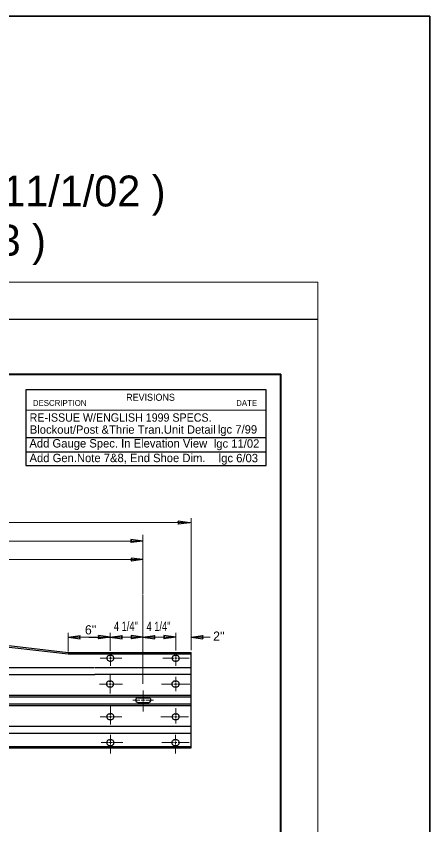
# Model space of a CAD drawing. Extents: x 678 to 1065, y -91 to 199.
# Drawn here: x 1009.3 to 1065.5, y 71.6 to 181.4 of the extents above; entities that cross this region are included whole.
import ezdxf

# ---------------------------------------------------------------- set-up
doc = ezdxf.new("R2010")
doc.units = 0
doc.header["$LTSCALE"] = 0.5
doc.layers.add('1', color=7, linetype='Continuous', lineweight=25)

msp = doc.modelspace()

# ---------------------------------------------------------------- linework, layer by layer
at = {"layer": '1', "lineweight": 13}
for p, q in [((690.2597, 145.2877), (1050.2743, 145.2877)), ((1050.2743, -84.7214), (1050.2743, 145.2877)), ((1010.6654, 127.9323), (1043.2762, 127.9323)), ((1033.0948, 95.2964), (1033.0948, 113.2431)), ((932.6784, 112.6367), (1033.0948, 112.6367)), ((1026.5537, 102.9832), (1026.5537, 110.9748)), ((939.1701, 110.1367), (1026.5537, 110.1367)), ((982.8621, 107.6047), (1026.5537, 107.6047)), ((1026.5537, 90.7394), (1026.5537, 102.8567)), ((1016.4054, 97.6802), (1016.4054, 95.1505)), ((1019.3038, 97.0837), (1016.4441, 97.0837)), ((1022.1066, 97.6802), (1022.1066, 95.2165)), ((1031.0252, 97.6802), (1031.0252, 95.2642)), ((1035.6902, 97.0837), (1033.0948, 97.0837)), ((1022.1328, 94.4797), (1022.1328, 94.9417)), ((1031.0214, 94.4672), (1031.0214, 95.0354)), ((1020.7292, 94.216), (1021.8216, 94.216)), ((1021.9464, 94.216), (1022.3368, 94.216)), ((1022.1302, 93.1923), (1022.1302, 93.9487)), ((1022.1324, 94.0424), (1022.1324, 94.4012)), ((1022.4309, 94.216), (1023.6831, 94.216)), ((1029.2706, 94.216), (1030.7499, 94.216)), ((1030.8669, 94.216), (1031.1632, 94.216)), ((1031.0214, 94.0607), (1031.0214, 94.3577)), ((1031.0214, 93.1607), (1031.0214, 93.9595)), ((1031.2959, 94.216), (1032.8222, 94.216)), ((1022.1126, 90.9637), (1022.1126, 91.9232)), ((1030.9978, 91.0053), (1030.9978, 91.6927)), ((1020.6497, 90.7109), (1021.8512, 90.7109)), ((1021.9483, 90.7109), (1022.2843, 90.7109)), ((1022.1126, 90.5417), (1022.1126, 90.8617)), ((1022.1126, 89.4235), (1022.1126, 90.4477)), ((1022.3623, 90.7109), (1023.7633, 90.7109)), ((1029.0711, 90.7109), (1030.6558, 90.7109)), ((1030.7732, 90.7109), (1031.1868, 90.7109)), ((1030.9978, 90.4972), (1030.9978, 90.9032)), ((1030.9978, 89.7247), (1030.9978, 90.4117)), ((1031.2959, 90.7109), (1032.9021, 90.7109)), ((1026.5736, 88.783), (1026.5736, 89.821)), ((1025.1999, 88.5142), (1026.1217, 88.5142)), ((1026.3013, 88.5142), (1026.8319, 88.5142)), ((1026.5736, 88.3612), (1026.5736, 88.6817)), ((1026.5736, 86.9845), (1026.5736, 88.2749)), ((1026.9568, 88.5142), (1027.9933, 88.5142)), ((1022.1441, 86.506), (1022.1441, 87.6944)), ((1031.0214, 86.5372), (1031.0214, 87.4132)), ((1020.7247, 86.2612), (1021.8782, 86.2612)), ((1021.9798, 86.2612), (1022.3173, 86.2612)), ((1022.1441, 86.1059), (1022.1441, 86.4119)), ((1022.1441, 85.2265), (1022.1441, 86.0042)), ((1022.4189, 86.2612), (1023.6831, 86.2612)), ((1028.9912, 86.2612), (1030.7184, 86.2612)), ((1030.8201, 86.2612), (1031.1947, 86.2612)), ((1031.0214, 86.0842), (1031.0214, 86.428)), ((1031.0214, 85.3514), (1031.0214, 85.9747)), ((1031.3196, 86.2612), (1032.7194, 86.2612)), ((1022.1441, 83.0072), (1022.1441, 83.7895)), ((1030.9903, 83.0267), (1030.9903, 83.7895)), ((1020.8642, 82.7493), (1021.8624, 82.7493)), ((1021.9562, 82.7493), (1022.3173, 82.7493)), ((1022.1441, 82.5682), (1022.1441, 82.9368)), ((1022.1441, 81.2902), (1022.1441, 82.4902)), ((1022.4032, 82.7493), (1023.8424, 82.7493)), ((1029.1112, 82.7493), (1030.6948, 82.7493)), ((1030.8276, 82.7493), (1031.1461, 82.7493)), ((1030.9903, 82.597), (1030.9903, 82.9033)), ((1030.9903, 81.2902), (1030.9903, 82.495)), ((1031.3197, 82.7493), (1032.8124, 82.7493))]:
    msp.add_line(p, q, dxfattribs=at)
at = {"layer": '1', "lineweight": 40}
for p in [(720.2609, 132.7877), (1045.2738, -72.2207)]:
    msp.add_line(p, (1045.2738, 132.7877), dxfattribs=at)
at = {"layer": '1'}
for p, q in [((1010.6654, 124.1927), (1043.2822, 124.1927)), ((1010.6654, 122.2716), (1043.2822, 122.2716)), ((1010.6654, 120.3875), (1043.2822, 120.3875)), ((1032.9169, 112.6283), (1031.3127, 112.8488)), ((1032.9169, 112.6283), (1031.3127, 112.4086)), ((1026.535, 110.1342), (1024.9307, 110.3547)), ((1026.535, 110.1342), (1024.9307, 109.9144)), ((1026.5537, 107.6054), (1024.9494, 107.8255)), ((1026.5537, 107.6054), (1024.9494, 107.3852)), ((948.3977, 102.9599), (1016.4167, 94.984)), ((948.3977, 102.7237), (1016.4054, 94.7912)), ((1016.4441, 97.0844), (1018.0483, 97.3042)), ((1016.4441, 97.0844), (1018.0483, 96.8632)), ((1019.1958, 97.0837), (1022.1066, 97.0837)), ((1022.104, 97.0831), (1020.4997, 97.3028)), ((1022.104, 97.0831), (1020.4997, 96.8618)), ((1022.1066, 97.0829), (1023.7108, 97.303)), ((1022.1066, 97.0829), (1023.7108, 96.8624)), ((1026.5537, 97.0837), (1024.9494, 97.3034)), ((1026.5537, 97.0837), (1024.9494, 96.8624)), ((1026.5537, 97.0837), (1028.1583, 97.3037)), ((1026.5537, 97.0837), (1028.1583, 96.8632)), ((1031.0019, 97.0844), (1029.3973, 97.3042)), ((1031.0019, 97.0844), (1029.3973, 96.8632)), ((1033.0948, 97.0829), (1034.6987, 97.303)), ((1033.0948, 97.0829), (1034.6987, 96.8624)), ((1016.4054, 94.984), (1033.1143, 94.984)), ((1016.4054, 94.7912), (1033.1143, 94.7912)), ((1022.0109, 94.6), (1022.2348, 94.6)), ((1030.8898, 94.5937), (1031.1133, 94.5937)), ((1033.1143, 82.0297), (1033.1143, 94.984)), ((1022.0184, 93.8339), (1022.2389, 93.8339)), ((1030.8973, 93.8267), (1031.1174, 93.8267)), ((932.6293, 92.9527), (1019.9541, 92.9527)), ((1020.0336, 92.9635), (1033.1143, 92.9635)), ((932.6293, 92.0227), (1020.0459, 92.0227)), ((1020.0336, 92.0335), (1033.1143, 92.0335)), ((1021.9821, 91.0982), (1022.2059, 91.0982)), ((1021.9892, 90.3314), (1022.2104, 90.3314)), ((1030.8606, 91.0912), (1031.0844, 91.0912)), ((1030.8681, 90.3247), (1031.0886, 90.3247)), ((932.6293, 89.2027), (1020.0133, 89.2027)), ((1020.0328, 89.215), (1033.1143, 89.215)), ((932.6293, 88.9702), (1020.0133, 88.9702)), ((932.6293, 88.0255), (1020.0133, 88.0255)), ((1020.0328, 88.9822), (1033.1143, 88.9822)), ((1020.0328, 88.0267), (1033.1143, 88.0267)), ((1025.8704, 88.8427), (1027.3303, 88.8427)), ((1025.8704, 88.2149), (1027.3303, 88.2149)), ((932.6293, 87.7927), (1020.0133, 87.7927)), ((1020.0328, 87.7942), (1033.1143, 87.7942)), ((1022.0027, 86.6485), (1022.2266, 86.6485)), ((1022.0102, 85.8817), (1022.2307, 85.8817)), ((1030.8816, 86.6414), (1031.1051, 86.6414)), ((1030.8891, 85.8745), (1031.1092, 85.8745)), ((932.6293, 84.973), (1020.0133, 84.973)), ((1020.0328, 84.9753), (1033.1143, 84.9753)), ((945.7419, 84.043), (1033.1143, 84.0457)), ((1022.0222, 83.1299), (1022.2457, 83.1299)), ((1030.8606, 83.1224), (1031.0844, 83.1224)), ((945.7134, 82.0262), (1020.0407, 82.0297)), ((945.7157, 82.2202), (1020.0407, 82.222)), ((1020.0328, 82.0297), (1033.1143, 82.0297)), ((1020.0362, 82.222), (1033.1143, 82.222)), ((1022.0297, 82.3634), (1022.2506, 82.3634)), ((1030.8681, 82.3563), (1031.0886, 82.3563))]:
    msp.add_line(p, q, dxfattribs=at)
at = {"layer": '1', "lineweight": 35}
msp.add_lwpolyline([(1065.4894, -90.8938), (678.3428, -90.8938), (678.3428, 181.4442), (1065.4894, 181.4442)], close=True, dxfattribs=at)
at = {"layer": '1'}
for points in [[(705.2604, -79.7209), (705.2604, 140.2877), (1050.2743, 140.2877)], [(1043.2822, 120.3875), (1043.2822, 130.6863), (1010.6654, 130.6863), (1010.6654, 120.3875)], [(1031.3127, 112.4086), (1031.4368, 112.6313), (1031.3127, 112.8488)], [(1024.9307, 109.9144), (1025.0548, 110.1372), (1024.9307, 110.3547)], [(1024.9494, 107.3852), (1025.0743, 107.6072), (1024.9494, 107.8255)], [(1018.0483, 96.8632), (1017.9242, 97.0862), (1018.0483, 97.3042)], [(1020.4997, 96.8618), (1020.6238, 97.0849), (1020.4997, 97.3028)], [(1023.7108, 97.303), (1023.5859, 97.0799), (1023.7108, 96.8624)], [(1024.9494, 96.8624), (1025.0743, 97.0855), (1024.9494, 97.3034)], [(1028.1583, 97.3037), (1028.0338, 97.0807), (1028.1583, 96.8632)], [(1029.3973, 96.8632), (1029.5218, 97.0862), (1029.3973, 97.3042)], [(1034.6987, 97.303), (1034.5742, 97.0799), (1034.6987, 96.8624)]]:
    msp.add_lwpolyline(points, dxfattribs=at)
at = {"layer": '1', "lineweight": 13}
msp.add_lwpolyline([(1022.1066, 97.0837), (1026.5537, 97.0837), (1031.0019, 97.0837)], dxfattribs=at)
at = {"layer": '1'}
for centre, start, end in [((1022.0141, 94.2165), 89.91611, 270.60689), ((1022.2345, 94.2165), 270.60689, 91.78064), ((1030.8927, 94.2096), 89.91611, 270.60689), ((1031.1132, 94.2096), 270.60689, 91.78064), ((1021.9852, 90.7142), 89.91611, 270.60689), ((1022.2057, 90.7142), 270.60689, 91.78064), ((1030.8639, 90.7072), 89.91611, 270.60689), ((1031.0843, 90.7072), 270.60689, 91.78064), ((1022.0057, 86.2644), 89.91611, 270.60689), ((1022.2262, 86.2644), 270.60689, 91.78064), ((1030.8843, 86.2574), 89.91611, 270.60689), ((1031.1048, 86.2574), 270.60689, 91.78064), ((1022.0253, 82.7458), 89.91611, 270.60689), ((1022.2458, 82.7458), 270.60689, 91.78064), ((1030.8639, 82.7388), 89.91611, 270.60689), ((1031.0843, 82.7388), 270.60689, 91.78064)]:
    msp.add_arc(centre, 0.3828, start, end, dxfattribs=at)
for centre, major_axis in [((1025.8701, 88.5286), (-0.314, 0)), ((1027.3294, 88.5286), (0.314, 0))]:
    msp.add_ellipse(centre, major_axis=major_axis, ratio=0.999978, start_param=4.71238898, end_param=7.85398163, dxfattribs=at)

# ---------------------------------------------------------------- texts
for s, height, p in [('( pg. R-139E ) THRIE BEAM TRANSITION UNIT - (TBTU-2-01E ) - PREVIOUS ENGLISH ( 11/1/02 )', 4.2, (779.0206, 155.5898)), ('( pg. R-139E ) THRIE BEAM TRANSITION UNIT - (TBTU-2-02E ) - FINAL ENGLISH ( 6/1/03 )', 4.2, (779.0206, 148.8996)), ('DESCRIPTION', 0.7962, (1011.6127, 128.5016)), ('DATE', 0.7962, (1039.2119, 128.4828)), ('Blockout/Post &Thrie Tran.Unit Detail', 1.139, (1011.1947, 124.7138)), ('lgc 7/99', 1.139, (1036.7168, 124.7354)), ('Add Gauge Spec. In Elevation View  ', 1.139, (1011.1442, 122.8432)), ('lgc 11/02', 1.139, (1036.1717, 122.8143)), ('Add Gen.Note 7&8, End Shoe Dim.', 1.139, (1011.1595, 120.8552)), ('lgc 6/03', 1.139, (1036.8377, 120.8377)), ("6''", 1.25, (1018.6772, 97.4485)), ("2''", 1.25, (1036.0798, 96.5887))]:
    msp.add_text(s, height=height, dxfattribs=at).set_placement(p)
for s, height, width, p in [('REVISIONS', 0.9554, 0.95, (1024.2779, 129.1893)), ('RE-ISSUE W/ENGLISH 1999 SPECS.', 1.139, 0.95, (1011.1732, 126.3491)), ("4 1/4''", 1.25, 0.75, (1022.6137, 97.9357)), ("4 1/4''", 1.25, 0.75, (1027.0457, 97.92))]:
    msp.add_text(s, height=height, dxfattribs=dict(at, width=width)).set_placement(p)

doc.saveas('drawing.dxf')
